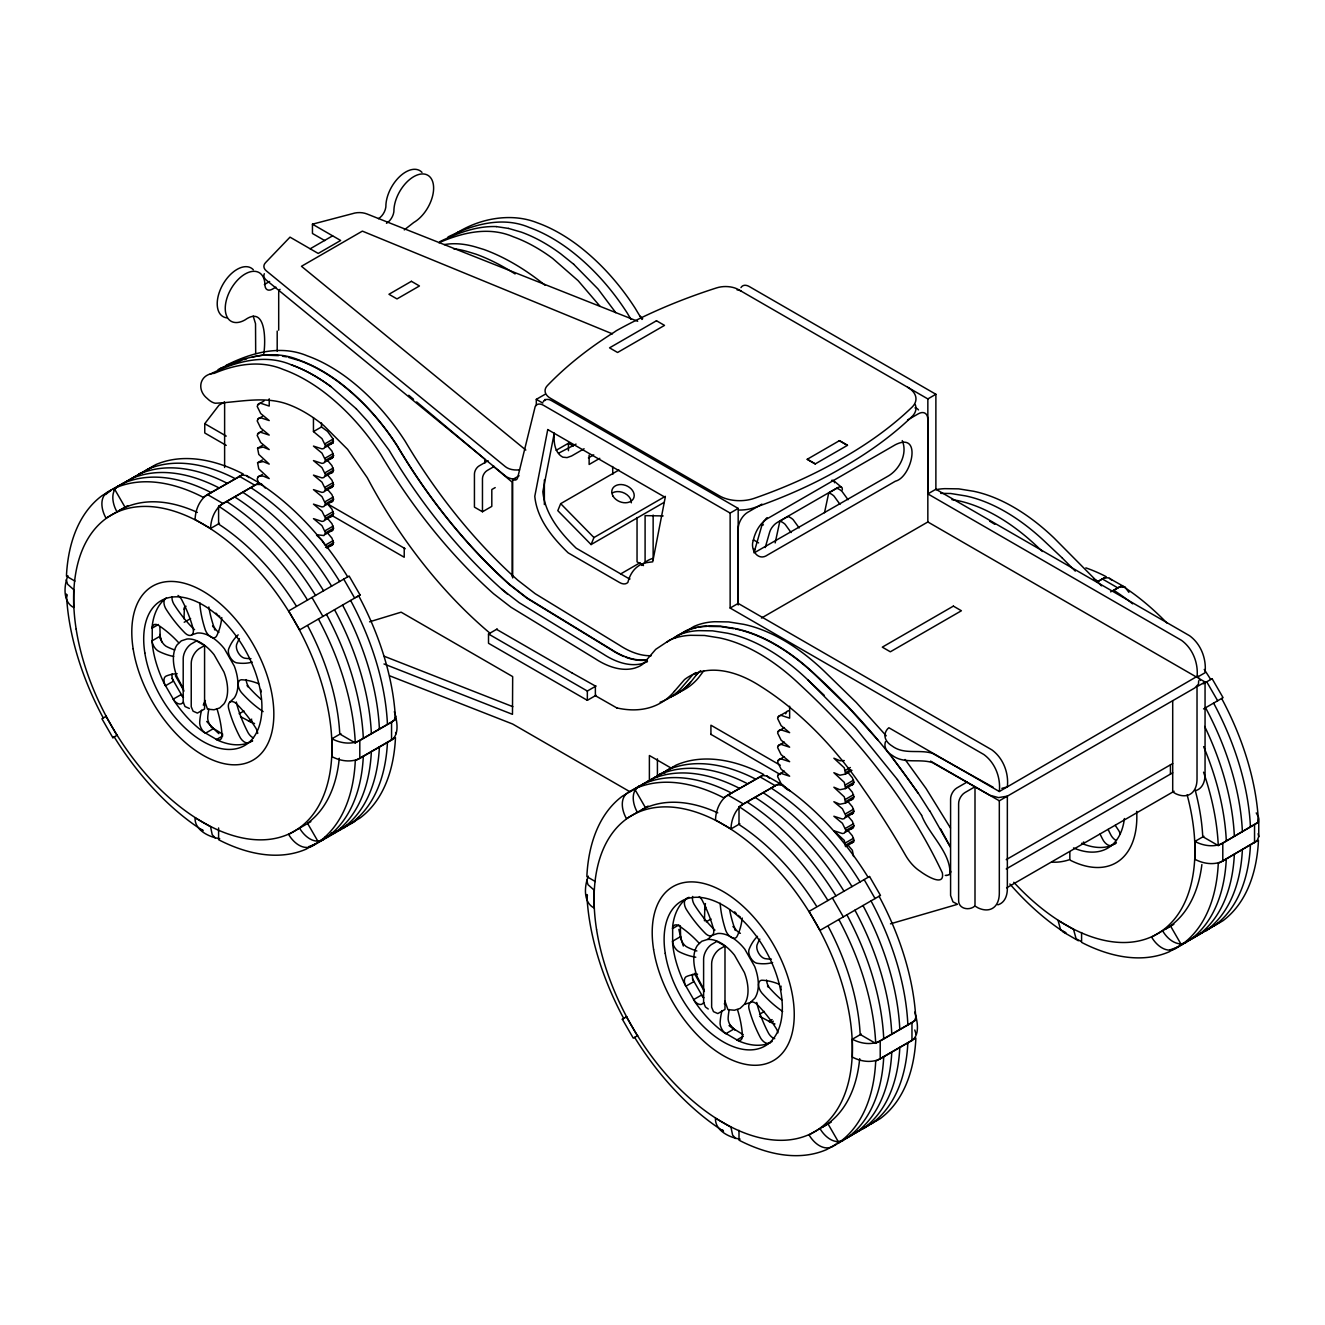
<?xml version="1.0" encoding="UTF-8"?>
<svg xmlns="http://www.w3.org/2000/svg" width="1325" height="1325" viewBox="0 0 1325 1325"><rect width="100%" height="100%" fill="white"/><g stroke="black" fill="none" stroke-linecap="round" stroke-linejoin="round"><path stroke-width="1.5" d="M255.692 353.493L255.526 323.697L253.207 316.095M263.725 354.04C265.497 344.136 267.054 304.286 245.108 319.855A28.073 16.215 -60 0 1 225.25 308.394A28.073 16.215 -60 0 1 245.108 274.01A28.073 16.215 -60 0 1 264.967 285.471A10.534 6.078 -60 0 0 272.387 289.165L275.915 287.127M278.697 330.19L278.697 293.504A8.679 4.008 68.4 0 1 280.039 289.347M645.093 562.429L645.093 515.64L663.146 515.922M653.142 559.812L653.142 515.061M789.65 706.208L789.634 718.167L781.104 715.368L779.199 715.748L777.576 718.448L781.104 725.62L789.634 732.675L781.104 729.876L779.199 730.257L777.576 732.957L781.104 740.128L789.634 747.184L781.104 744.385L779.199 744.766L777.576 747.466L781.104 754.637L789.634 761.693L781.104 758.894L779.199 759.275L777.576 761.974L781.104 769.146L789.634 776.202L781.104 773.402L779.199 773.783L777.576 776.483L781.104 783.655L789.634 790.71L786.52 789.153M159.878 626.791L160.292 638.915M363.282 756.144L363.216 758.099A204.547 118.091 60 0 1 327.639 836.737L326.463 837.516M371.315 751.49L371.265 753.461A204.547 118.091 60 0 1 335.689 832.1L334.496 832.878M379.364 746.853L379.298 748.807A204.547 118.091 60 0 1 343.722 827.463L342.546 828.241M387.397 742.215L387.347 744.17A204.547 118.091 60 0 1 351.771 822.825L350.578 823.587M680.321 925.778L680.702 939.375M883.692 1056.588L883.626 1058.559A204.547 118.091 60 0 1 848.05 1137.198L846.874 1137.976M891.725 1051.951L891.675 1053.905A204.547 118.091 60 0 1 856.082 1132.56L854.907 1133.339M899.774 1047.313L899.708 1049.267A204.547 118.091 60 0 1 864.132 1127.923L862.956 1128.685M907.807 1042.659L907.758 1044.63A204.547 118.091 60 0 1 872.165 1123.269L870.989 1124.047M1226.271 858.799L1226.205 860.77A204.547 118.091 60 0 1 1190.628 939.408L1189.452 940.187M1234.304 854.161L1234.254 856.116A204.547 118.091 60 0 1 1198.661 934.771L1197.485 935.549M1242.353 849.524L1242.287 851.478A204.547 118.091 60 0 1 1206.711 930.133L1205.535 930.895M1250.386 844.87L1250.336 846.841A204.547 118.091 60 0 1 1214.76 925.479L1213.568 926.258M262.085 484.569L246.616 475.625L242.359 474.996L207.462 494.556C199.33 499.939 195.388 510.092 195.073 519.549L210.559 528.493C210.857 519.019 214.799 508.883 222.931 503.483L256.272 484.387L262.085 484.569L265.215 487.998M782.495 785.013L767.026 776.086L762.769 775.456L727.872 795C719.74 800.399 715.798 810.536 715.483 820.009L730.953 828.937C731.267 819.479 735.209 809.327 743.342 803.927L776.682 784.831L782.495 785.013L785.626 788.458M184.423 607.181L183.993 618.825M395.761 716.096L394.171 720.088L391.554 722.208L359.804 740.543C351.059 744.882 340.31 743.226 331.946 738.754L331.946 756.625C340.31 761.097 351.059 762.736 359.804 758.413L391.554 740.079C399.868 734.05 396.904 720.204 394.353 711.658M916.171 1016.54L914.581 1020.548L911.964 1022.668L880.214 1041.003C871.469 1045.342 860.72 1043.686 852.356 1039.214L852.356 1057.085C860.72 1061.557 871.469 1063.197 880.214 1058.857L911.964 1040.523C920.279 1034.51 917.314 1020.664 914.763 1012.118M1256.233 812.888L1258.617 817.293L1258.021 821.517M1258.75 818.767L1258.75 836.622L1257.16 840.613L1222.793 861.084C1214.048 865.407 1203.299 863.767 1194.935 859.296L1194.935 841.425L1203.878 836.274M66.25 579.77L67.608 584.226L73.687 589.642L73.687 607.513C62.523 601.832 64.014 585.385 67.906 575.729M66.25 597.625L67.028 594.842M586.66 880.231L588.018 884.686L594.097 890.102L594.097 907.973C582.934 902.292 584.424 885.829 588.317 876.173M586.66 898.085L587.439 895.302M949.959 873.788C950.853 852.637 928.941 834.419 921.604 815.306M950.522 872.695L950.77 871.386M775.175 542.919L779.845 521.156L787.895 516.502A14.277 8.232 60 0 1 793.128 519.632L799.157 527.93M824.498 512.725L828.738 492.917L836.787 488.279A14.277 8.232 60 0 1 842.004 491.393L848.05 499.707M269.223 398.808L269.223 406.063L260.694 403.264L258.789 403.645L257.166 406.344L260.694 413.516L269.223 420.572L260.694 417.773L258.789 418.153L257.166 420.853L260.694 428.025L269.223 435.08L260.694 432.281L258.789 432.662L257.166 435.362L260.694 442.533L269.223 449.589L263.195 447.072L257.58 448.231L258.789 454.425L269.223 464.098L263.195 461.58L257.58 462.74L258.789 468.934L269.223 478.607L263.195 476.089L258.789 476.188L257.166 478.888L258.789 483.443M316.576 534.704L323.913 535.565L325.519 532.865L321.992 525.694L313.462 518.638L321.992 521.437L323.913 521.056L325.519 518.357L321.992 511.185L313.462 504.129L321.992 506.928L323.913 506.547L325.519 503.848L321.992 496.676L313.462 489.621L321.992 492.42L323.913 492.022L325.519 489.339L321.992 482.168L313.462 475.112L321.992 477.911L323.913 477.513L325.519 474.83L321.992 467.659L313.462 460.603L321.992 463.402L323.913 463.005L325.519 460.322L321.992 453.15L313.462 446.094L321.992 448.893L323.913 448.496L325.519 445.813L321.992 438.641L313.462 431.586L313.445 417.64M330.024 444.256L333.155 442.815L333.155 439.055L327.54 431.403L321.495 426.948L321.495 422.957M330.024 458.765L331.946 458.367L333.569 455.668L331.946 451.113L327.54 445.912M330.024 473.273L331.946 472.876L333.569 470.176L331.946 465.622L327.54 460.421M330.024 487.782L331.946 487.385L333.569 484.702L331.946 480.13L327.54 474.93M330.024 502.291L331.946 501.893L333.569 499.21L331.946 494.639L327.54 489.438M330.024 516.8L331.946 516.402L333.569 513.719L331.946 509.148L327.54 503.947M330.024 531.308L331.946 530.911L333.569 528.228L331.946 523.657L327.54 518.456M330.024 545.817L331.946 545.42L333.569 542.737L331.946 538.165L327.54 532.965M785.626 713.811L787.232 711.111L789.153 710.713M847.934 830.56L852.356 835.76L853.979 840.332L853.565 841.971L845.516 846.609L844.307 840.414L833.872 830.742L842.402 833.541L844.307 833.16L845.93 830.46L842.402 823.289L833.872 816.233L842.402 819.032L844.307 818.651L845.93 815.952L842.402 808.78L833.872 801.724L839.901 804.242L845.516 803.082L844.307 796.888L833.872 787.216L839.901 789.733L845.516 788.574L844.307 782.379L833.872 772.707L839.901 775.224L845.516 774.065L844.307 767.854L833.872 758.198L839.901 760.716L844.307 760.6M850.435 785.377L852.356 784.98L853.979 782.297L852.356 777.725L847.934 772.525M850.435 799.886L852.356 799.488L853.979 796.805L852.356 792.234L847.934 787.033M850.435 814.395L852.356 813.997L853.979 811.314L852.356 806.743L847.934 801.542M850.435 828.903L852.356 828.506L853.979 825.823L852.356 821.252L847.934 816.051M853.565 856.48L852.356 850.269L847.934 845.068M753.975 552.823L761.892 525.346A8.993 3.958 -50.3 0 1 764.823 520.046M765.221 547.573L769.742 531.872A8.993 3.958 -50.3 0 1 777.311 522.414L837.234 487.832A8.993 3.958 -50.3 0 1 842.303 489.985M618.957 470.011L560.674 503.666L557.808 510.672L591.082 544.558L664.256 502.307M591.082 544.558L593.948 537.553L665.349 496.328M454.972 234.177C478.043 218.741 510.638 212.083 537.42 222.848A170.958 98.696 60 0 1 576.888 244.578C600.026 262.002 619.537 283.947 635.205 308.278A370.089 213.673 60 0 0 641.979 319.457M358.495 817.475L354.669 821.599L311.971 846.261C302.63 850.65 293.057 842.153 288.651 834.452L310.862 821.632M674.392 691.335L684.528 679.576A131.043 75.657 60 0 1 760.997 686.565A255.924 147.754 60 0 1 863.9 789.733A492.188 284.163 60 0 1 905.472 855.155A31.601 18.235 60 0 0 920.279 871.353C923.575 873.953 945.122 888.396 942.357 872.893C908.569 801.178 857.938 738.24 799.919 684.611A184.705 106.646 60 0 0 719.492 637.888L704.569 635.487L690.656 635.304A154.379 89.123 60 0 0 669.672 640.091L655.709 649.349L647.213 659.237A56.909 32.86 60 0 1 637.54 667.088L635.089 667.999A83.773 48.362 60 0 1 595.306 658.773L511.036 607.264L493.562 593.733A370.089 213.673 60 0 1 381.087 454.906C365.418 430.592 345.924 408.647 322.77 391.206A170.958 98.696 60 0 0 283.302 369.476C260.727 359.92 236.032 364.077 214.269 373.335C199.744 374.081 196.216 389.666 207.197 398.428A17.341 10.004 60 0 0 215.197 403.231C238.566 402.27 262.582 396.125 285.538 403.479A131.192 75.74 60 0 1 323.83 425.607L347.597 449.324L367.273 477.696A327.904 189.309 60 0 0 490.366 633.532M703.857 670.682L698.523 677.754A148.798 85.91 60 0 1 676.247 693.273M226.244 445.382L204.762 432.977L204.762 423.685L219.023 405.152L224.389 402.055M1197.866 675.932L999.315 791.522L888.876 727.756L887.584 728.916A26.384 15.237 0 0 0 892.122 746.008C904.197 755.068 919.169 749.122 932.419 753.329L993.203 787.282M404.291 229.904L413.764 222.484A28.073 16.215 -60 0 0 433.623 188.1A28.073 16.215 -60 0 0 413.764 176.639A28.073 16.215 -60 0 0 393.906 211.023L393.807 212.149A10.534 6.078 -60 0 1 386.486 223.296M346.504 825.458L343.738 827.91M866.914 1125.902L864.148 1128.37M877.862 1119.592L832.382 1146.705C823.04 1151.11 813.467 1142.614 809.062 1134.912L831.272 1122.093M1209.493 928.129L1206.727 930.581M1220.441 921.802L1174.96 948.915C1165.619 953.321 1156.046 944.824 1151.64 937.123L1173.851 924.303M949.131 874.616L949.959 873.788M698.225 672.62L690.474 682.408A148.798 85.91 60 0 1 669.903 697.281M695.807 675.336L700.61 670.649M1257.16 822.759L1222.793 843.213C1214.048 847.553 1203.299 845.897 1194.935 841.425M229.987 702.002L234.293 697.911A39.485 22.807 60 0 0 234.293 666.094L224.372 648.72A37.829 21.846 60 0 0 197.259 633.068L191.645 634.874M707.749 939.442L712.055 935.334L717.67 933.512A37.829 21.846 60 0 1 744.783 949.164L754.703 966.538A39.485 22.807 60 0 1 754.703 998.354L750.397 1002.462L744.783 1004.267M853.565 841.971L850.435 843.412M666.707 642.178L677.721 635.453M674.756 637.524L685.77 630.799A154.379 89.123 60 0 1 706.738 626.013L720.651 626.195L735.59 628.597A184.705 106.646 60 0 1 816.018 675.319C854.492 710.399 888.694 750.049 917.977 793.095M674.756 637.905L677.29 636.033M682.806 633.251L693.803 626.526A154.379 89.123 60 0 1 714.788 621.723L728.7 621.922L743.623 624.323A184.705 106.646 60 0 1 824.051 671.046L856.248 702.449L886.226 735.822M166.42 597.823L163.952 599.861A83.608 48.263 60 0 0 152.243 625.748L152.243 643.569A83.608 48.263 60 0 0 163.952 682.971L174.867 701.869A83.608 48.263 60 0 0 203.139 731.715L218.575 740.625A83.608 48.263 60 0 0 246.847 743.424L252.661 740.89M686.83 898.284L684.362 900.321A83.608 48.263 60 0 0 672.653 926.208L672.653 944.013A83.608 48.263 60 0 0 684.362 983.432L695.277 1002.329A83.608 48.263 60 0 0 723.549 1032.175L738.986 1041.086A83.608 48.263 60 0 0 767.258 1043.885L770.239 1042.775M210.029 374.246C234.856 361.808 264.354 353.295 291.351 364.839A170.958 98.696 60 0 1 330.819 386.552L356.21 408.729M218.078 369.592C242.906 357.154 272.387 348.657 299.4 360.185A170.958 98.696 60 0 1 338.869 381.915C362.007 399.355 381.517 421.3 397.185 445.614A370.089 213.673 60 0 0 509.661 584.441L527.135 597.973L611.405 649.482A83.773 48.362 60 0 0 647.329 659.585M226.128 365.319C250.955 352.881 280.436 344.368 307.433 355.912A170.958 98.696 60 0 1 346.902 377.642C370.056 395.065 389.55 417.011 405.235 441.341A370.089 213.673 60 0 0 517.711 580.151L535.184 593.699L619.438 645.192A83.773 48.362 60 0 0 651.287 655.709M440.016 241.548C457.473 233.134 476.669 225.83 496.362 226.592M448.049 236.91L457.672 232.388M118.405 485.728C109.925 491.625 112.493 504.162 116.981 511.814M638.816 786.189C630.336 792.068 632.903 804.623 637.375 812.275M119.382 485.546L118.207 486.308A204.547 118.091 60 0 0 113.652 489.985M126.239 481.671L127.415 480.892M135.465 476.255L134.289 477.033A204.547 118.091 60 0 0 131.225 479.418M142.322 472.379L143.514 471.617M630.567 791.406L631.743 790.644M639.793 785.99L638.617 786.768A204.547 118.091 60 0 0 635.553 789.17M646.65 782.131L647.826 781.352M655.875 776.715L654.699 777.477A204.547 118.091 60 0 0 650.144 781.154M662.732 772.839L663.908 772.061M678.417 635.222L685.754 631.18A154.379 89.123 60 0 1 696.519 627.652M310.183 248.785L332.608 235.833M264.354 284.527L269.638 281.48M257.58 404.705L264.006 400.995M112.94 489.256L155.704 464.661A204.547 118.091 60 0 1 241.614 473.174L243.336 474.102L203.123 497.306L201.4 496.378A204.547 118.091 60 0 0 115.49 487.882L114.232 488.511L125.014 507.177M257.58 419.213L262.4 416.431M127.697 505.637L106.033 518.141C101.561 510.473 98.994 497.935 107.474 492.039L153.683 466.218M257.58 433.722L262.4 430.94M257.58 448.231L262.4 445.448M257.58 462.74L262.4 459.957M313.462 431.586L321.495 426.948M257.58 477.248L262.4 474.466M325.105 443.693L333.155 439.055M218.592 523.839L218.592 506.249L258.806 483.029L260.528 484.089A204.547 118.091 60 0 1 346.421 574.768L347.68 576.855M325.519 445.813L333.569 441.159M325.105 447.453L333.155 442.815M325.105 458.202L333.155 453.564M325.519 460.322L333.569 455.668M325.105 461.961L333.155 457.324M210.559 528.493L219.486 523.325M325.105 472.71L333.155 468.073M325.519 474.83L333.569 470.176M325.105 476.47L333.155 471.832M325.105 487.219L333.155 482.582M325.519 489.339L333.569 484.702M325.105 490.979L333.155 486.341M325.105 501.728L333.155 497.09M325.519 503.848L333.569 499.21M325.105 505.487L333.155 500.85M325.105 516.237L333.155 511.599M325.519 518.357L333.569 513.719M325.105 519.996L333.155 515.359M536.31 405.516L536.31 399.355L545.254 394.204M158.453 624.489L152.027 628.216A9.01 5.201 60 0 1 159.464 625.98A86.771 50.102 60 0 1 178.743 642.774M325.105 530.745L333.155 526.108M325.519 532.865L333.569 528.228M325.105 534.505L333.155 529.868M184.192 622.27L190.634 618.56M333.155 540.617L325.105 545.254L321.992 540.202L316.576 535.201M325.519 547.374L333.569 542.737M326.712 548.086L333.155 544.376M488.08 460.719L479.137 465.887A6.642 3.842 -60 0 0 474.433 474.019L474.433 507.127L482.466 511.765L491.807 506.382L491.807 489.538L495.202 487.583M494.324 466.383L487.169 470.524A6.642 3.842 -60 0 0 482.466 478.673L482.466 511.765M204.58 645.557L198.899 648.836A12.339 7.122 -60 0 0 191.231 663.196L191.231 706.755L193.086 711.177L197.408 713.098L204.58 708.991L204.58 645.557L196.531 640.919L190.85 644.198A12.339 7.122 -60 0 0 183.198 658.542L183.198 702.118L185.036 706.54L189.376 708.461M556.136 450.334L568.442 443.229L573.327 446.061M512.676 577.932L512.676 479.484L519.102 475.774M576.044 444.107L559.017 452.968M106.381 716.179L101.926 718.746L112.857 737.71L114.513 736.75M584.093 448.761L571.622 455.966L567.05 457.605L562.794 457.158C554.43 452.62 553.585 441.589 554.281 433.093L542.836 491.658C544.989 514.266 560.442 532.998 576.209 548.202L627.669 577.915A14.376 8.298 60 0 0 630.037 578.959M588.399 457.92L593.716 454.839M112.873 737.694L117.312 735.127M360.036 594.991L299.599 629.888L288.651 610.941L349.121 576.027L360.069 594.975L356.16 597.227M599.761 458.334L589.128 464.479L589.128 455.154M239.163 713.761L243.982 710.978M222.766 735.872L216.323 739.582A9.01 5.201 60 0 0 221.971 734.265A86.771 50.102 60 0 0 217.085 709.157M251.717 719.16L248.487 721.015A9.01 5.201 60 0 0 252.363 721.131M251.8 740.923L248.587 742.778A9.01 5.201 60 0 1 239.345 735.971A86.771 50.102 60 0 1 228.529 708.03A8.927 5.151 60 0 1 236.264 703.558A86.771 50.102 60 0 1 255.062 726.895A9.01 5.201 60 0 1 257.712 733.454M596.084 695.277L587.339 700.329L488.511 643.271L488.511 633.996L497.273 628.944M331.946 738.754L340.889 733.603M620.597 573.973L640.19 562.661M512.676 479.484A7.635 4.406 60 0 0 517.678 477.662L535.234 406.377A13.084 7.552 60 0 1 543.482 405.301L730.141 513.073L738.174 508.419L738.174 603.405L991.878 749.867C1003.273 758.182 1008.905 773.005 1007.348 786.868L1001.866 788.358M907.642 387.248A28.421 16.413 0 0 1 911.898 407.322A448.529 258.955 0 0 1 839.851 459.709L838.162 460.719A448.529 258.955 0 0 1 754.24 498.332A28.421 16.413 0 0 1 719.492 495.881L550.455 398.278A18.418 10.633 0 0 1 547.374 385.608A479.12 276.61 0 0 1 614.353 332.095L616.373 330.687A479.12 276.61 0 0 1 716.659 287.873A18.418 10.633 0 0 1 738.605 289.662L927.848 398.924L935.881 394.27L935.881 489.256L1189.585 635.735C1200.98 644.049 1206.611 658.856 1205.054 672.736L1197.022 677.373L927.848 521.967L927.798 419.346M761.908 504.113L747.681 512.344A13.515 7.801 -60 0 0 738.174 528.923L738.207 604.978M907.608 419.975L918.242 413.847A13.515 7.801 -60 0 1 927.798 419.346M339.995 734.116L355.232 742.911L395.446 719.707L395.38 717.686A204.547 118.091 60 0 0 359.804 597.939L358.628 595.803M730.141 513.073L730.141 608.043L738.174 603.405M927.848 398.924L927.848 493.894L935.881 489.256M488.511 633.996L587.339 691.037L596.084 685.986M761.444 618.046L927.848 521.967M674.094 766.678L627.884 792.499C619.388 798.395 621.972 810.933 626.443 818.585L648.107 806.08M777.99 716.808L786.023 712.171M777.99 731.317L784.417 727.607M777.99 745.826L784.417 742.116M777.99 760.335L784.417 756.625M1096.918 581.94L1103.791 578.114L1108.28 577.766L1125.074 587.223L1128.9 592.358M777.99 774.843L784.417 771.133M1110.615 591.878L1119.261 587.041L1125.074 587.223M739.002 824.299L739.002 806.693L779.216 783.489L780.938 784.549A204.547 118.091 60 0 1 866.832 875.229L868.09 877.316M730.953 828.937L739.897 823.786M845.516 770.305L850.352 767.523M845.93 772.425L850.749 769.643M845.516 774.065L851.958 770.355M845.516 784.814L853.565 780.177M845.93 786.934L853.979 782.297M845.516 788.574L853.565 783.936M845.516 799.323L853.565 794.685M845.93 801.443L853.979 796.805M845.516 803.082L853.565 798.445M689.017 897.273L685.803 899.128A9.01 5.201 60 0 0 687.062 910.54A86.771 50.102 60 0 0 705.861 933.877A8.927 5.151 60 0 0 713.595 929.421A86.771 50.102 60 0 0 702.78 901.464A9.01 5.201 60 0 0 699.285 896.594M845.516 813.832L853.565 809.194M845.93 815.952L853.979 811.314M845.516 817.591L853.565 812.954M845.516 828.34L853.565 823.703M678.864 924.949L672.438 928.659A9.01 5.201 60 0 1 679.874 926.44A86.771 50.102 60 0 1 699.153 943.218M845.93 830.46L853.979 825.823M845.516 832.1L853.565 827.463M706.208 921.802L711.045 919.02M845.516 842.849L853.565 838.212M845.93 844.969L853.979 840.332M966.952 782.131L956.932 787.911A8.993 5.201 -60 0 0 950.588 799.29L950.588 895.452L952.957 901.845L957.048 903.981M724.99 946.017L719.309 949.296A12.339 7.122 -60 0 0 711.641 963.639L711.641 1007.215L713.496 1011.637L717.819 1013.559L724.99 1009.451L724.99 946.017L716.941 941.379L711.26 944.659A12.339 7.122 -60 0 0 703.608 959.002L703.608 1002.578L705.447 1007L708.246 1009.004M930.548 761.097L999.315 800.797L1194.753 687.973L1198.446 684.147L1198.678 680.785M1195.481 790.677A33.224 19.179 60 0 0 1205.054 774.363L1205.054 682.011L1197.022 686.665L1197.022 779.001A33.224 19.179 60 0 1 1175.855 793.774L1172.708 791.919L1172.708 700.693M637.723 1035.587L633.284 1038.154L622.336 1019.207L626.791 1016.639M1203.199 683.849L1212.11 678.698L1223.058 697.646L1203.547 708.908M622.336 1019.207L623.976 1018.262M1211.199 679.228L1212.093 678.715M1006.238 859.643L1172.708 763.531M1006.238 868.918L1172.708 772.806M759.573 1014.221L764.392 1011.439M743.176 1036.316L736.733 1040.042A9.01 5.201 60 0 0 742.381 1034.709A86.771 50.102 60 0 0 737.495 1009.617M772.127 1019.604L768.898 1021.459A9.01 5.201 60 0 0 773.353 1021.161M1006.586 887.849L1174.116 791.257M772.21 1041.384L768.997 1043.239A9.01 5.201 60 0 1 759.755 1036.432A86.771 50.102 60 0 1 748.94 1008.491A8.927 5.151 60 0 1 756.674 1004.019A86.771 50.102 60 0 1 775.473 1027.355A9.01 5.201 60 0 1 777.941 1032.821M1116.395 842.667L1111.576 845.449A9.01 5.201 60 0 1 1102.334 838.642A86.771 50.102 60 0 1 1100.065 834.054M852.356 1039.214L861.3 1034.063M860.405 1034.577L875.643 1043.371L915.857 1020.151L915.79 1018.13A204.547 118.091 60 0 0 880.214 898.4L879.038 896.263M1202.984 836.787L1218.222 845.582L1258.435 822.378L1258.369 820.341A204.547 118.091 60 0 0 1222.793 700.61L1221.617 698.474M837.533 1143.359L880.214 1118.631A204.547 118.091 60 0 0 915.79 1039.976L915.857 1038.022L875.643 1061.242L875.593 1063.197A204.547 118.091 60 0 1 840 1141.835L838.824 1142.614L828.042 1123.948M949.131 874.616L946.746 875.444M974.504 906.333C968.757 911.02 958.141 908.685 958.621 900.089L958.621 803.944A8.993 5.201 -60 0 1 964.981 792.549L975.001 786.768L975.001 906.068L978.148 907.923A33.224 19.179 60 0 0 999.315 893.149L999.315 800.797M146.396 469.944L147.655 469.298A204.547 118.091 60 0 1 233.564 477.812L235.287 478.739M138.363 474.582L139.622 473.953A204.547 118.091 60 0 1 225.532 482.449L227.254 483.377M130.314 479.219L131.572 478.59A204.547 118.091 60 0 1 217.482 487.103L219.205 488.031M122.281 483.873L123.54 483.227A204.547 118.091 60 0 1 209.433 491.741L211.172 492.668M347.68 825.26L346.421 825.906A204.547 118.091 60 0 1 340.972 828.009M339.647 829.914L338.388 830.543A204.547 118.091 60 0 1 331.068 833.243M331.598 834.551L330.339 835.181A204.547 118.091 60 0 1 324.89 837.284M323.565 839.189L322.306 839.818A204.547 118.091 60 0 1 318.696 841.276M315.516 843.826L314.257 844.472A204.547 118.091 60 0 1 308.808 846.576M666.806 770.388L668.065 769.759A204.547 118.091 60 0 1 753.975 778.272L755.697 779.199M658.773 775.042L660.032 774.396A204.547 118.091 60 0 1 745.925 782.909L747.664 783.837M650.724 779.68L651.983 779.05A204.547 118.091 60 0 1 737.892 787.547L739.615 788.474M642.691 784.317L643.95 783.688A204.547 118.091 60 0 1 729.843 792.201L731.566 793.128M1115.65 843.561L1109.837 846.095A83.608 48.263 60 0 1 1081.564 843.296M1210.669 927.931L1209.41 928.56A204.547 118.091 60 0 1 1205.8 930.017M1202.636 932.568L1201.378 933.214A204.547 118.091 60 0 1 1197.767 934.655M1194.587 937.222L1193.328 937.852A204.547 118.091 60 0 1 1189.717 939.309M1186.554 941.86L1185.295 942.489A204.547 118.091 60 0 1 1179.846 944.593M1178.505 946.497L1177.246 947.143A204.547 118.091 60 0 1 1169.942 949.843M868.09 1125.72L866.832 1126.349A204.547 118.091 60 0 1 863.221 1127.807M860.058 1130.358L858.799 1131.003A204.547 118.091 60 0 1 853.35 1133.107M850.749 1135.641L852.008 1135.012M834.667 1144.932L835.926 1144.287L826.634 1149.57A204.547 118.091 60 0 1 740.725 1141.057L739.002 1140.129L739.002 1130.358M322.919 839.934C313.561 844.34 303.988 835.843 299.599 828.142M1185.908 942.605L1182.331 943.814M843.329 1140.394C833.972 1144.8 824.398 1136.303 820.009 1128.585M139.241 473.704L142.752 472.528M659.635 774.164L661.324 773.402M219.768 368.748L241.183 360.533M755.714 551.962L887.369 476.536C899.36 469.977 907.907 453.829 902.242 440.596M438.923 242.757C462.243 232.587 488.743 226.144 513.272 236.778A170.958 98.696 60 0 1 552.74 258.507L578.131 280.685L599.778 305.976M457.655 232.405C480.213 222.666 505.819 217.383 529.371 227.486A170.958 98.696 60 0 1 568.822 249.216C591.993 266.64 611.487 288.602 627.156 312.915A370.089 213.673 60 0 0 630.998 319.325M643.138 663.361L645.59 662.434M243.933 359.622L246.682 358.744M369.576 621.806L401.127 612.183L512.676 676.595L512.477 714.341L384.002 663.974M890.483 923.823L957.163 904.428M241.266 359.969L243.237 359.423M324.791 240.603L312.452 233.482L312.452 224.19L352.351 213.706A13.498 7.784 0 0 1 367.158 214.037L637.689 321.279M252.263 357.071L262.897 355.1L278.482 355.63M444.206 244.595L447.535 244.115A144.442 83.392 60 0 1 476.569 247.262L484.023 249.531A228.231 131.771 60 0 1 545.122 285.289M219.718 838.675C209.416 837.218 194.411 830.278 195.073 817.79L210.559 826.717L212.215 834.684L215.395 838.096M740.128 1139.136C729.827 1137.678 714.821 1130.738 715.483 1118.234L730.953 1127.178L732.626 1135.144L735.806 1138.539M663.162 772.988L665.133 772.922M940.684 493.364L950.638 493.496L965.561 495.898A184.705 106.646 60 0 1 1045.972 542.637L1062.335 558.04M708.726 626.41L720.651 626.576L733.702 628.663M945.272 875.394L946.762 875.427M1180.327 943.897C1172.542 943.267 1166.398 937.222 1162.588 930.796M1065.714 932.552L1060.629 929.852L1058.062 920.444L1073.548 929.388L1076.099 938.779L1081.183 941.479M202.725 829.881L199.926 829.152M723.135 1130.324L720.336 1129.612M496.345 226.592L508.585 228.43M282.556 356.243L286.631 356.856M951.913 499.658L957.511 500.552A184.705 106.646 60 0 1 1037.939 547.275L1042.411 551.482M508.568 228.43L521.321 232.14A170.958 98.696 60 0 1 560.79 253.87L573.708 264.271M288.452 357.386L299.384 360.566A170.958 98.696 60 0 1 338.852 382.279C362.007 399.719 381.501 421.665 397.169 445.978A370.089 213.673 60 0 0 509.645 584.805L527.118 598.353L611.388 649.846A83.773 48.362 60 0 0 623.926 656.521M384.366 656.322L512.858 706.689M389.798 675.866L512.676 724.046L629.855 791.704M612.465 333.883L362.371 231.13L301.471 266.292L525.826 450.053M222.766 734.199L211.188 727.077M743.176 1034.643L731.599 1027.521A83.608 48.263 60 0 1 729.048 1025.6M572.102 672.967L595.372 686.035L595.372 695.691L616.854 707.947M935.881 394.27L749.221 286.515A13.084 7.552 60 0 0 740.973 287.591M1102.201 578.876L1117.671 587.803M839.354 440.728L847.387 445.366M927.848 493.894L1181.552 640.372C1192.947 648.687 1198.562 663.494 1197.022 677.373M1197.999 677.936L1205.054 682.011M807.289 459.245L815.339 463.882M312.452 224.19L340.658 240.471L318.215 253.439L290.009 237.142L265.828 262.35A13.498 7.784 0 0 0 266.375 270.896L505.471 466.748A13.498 7.784 0 0 0 519.499 469.812M738.174 508.419L551.515 400.647A13.084 7.552 60 0 0 544.178 400.597M536.31 399.355L542.753 403.065M730.141 608.043L983.846 754.521C995.241 762.836 1000.855 777.642 999.315 791.522M643.486 565.576L637.043 561.85L637.043 517.528M204.762 423.685L226.244 436.091M328.169 504.229L405.251 548.732M780.226 765.221L710.929 725.206L710.929 734.497M1062.915 931.823L1078.384 940.767M331.714 515.392L404.224 557.262L404.224 548.136M710.929 734.348L780.226 774.512M239.212 476.205L254.698 485.149M759.622 776.665L775.092 785.592M496.56 629.342L572.168 673.001M207.462 494.556L222.931 503.483M727.872 795L743.342 803.927M670.616 767.771L649.382 755.515L649.382 781.419M74.945 581.095L66.482 576.209L66.532 574.255A204.547 118.091 60 0 1 102.124 495.6L111.333 490.184L110.157 490.962A204.547 118.091 60 0 0 105.619 494.623M595.356 881.556L586.892 876.653L586.942 874.699A204.547 118.091 60 0 1 622.535 796.06L676.114 765.121A204.547 118.091 60 0 1 762.007 773.618L763.747 774.562L723.533 797.766L721.81 796.838A204.547 118.091 60 0 0 635.901 788.325L634.642 788.971L645.424 807.637M753.527 539.855L758.596 542.902M1066.112 933.413L1064.389 932.353A204.547 118.091 60 0 1 1009.882 884.007M771.167 788.127L772.889 789.187A204.547 118.091 60 0 1 858.799 879.866L860.058 881.953M763.134 792.764L764.856 793.824A204.547 118.091 60 0 1 850.749 884.52L852.008 886.607M755.084 797.418L756.807 798.478A204.547 118.091 60 0 1 842.717 889.158L843.975 891.245M250.756 487.666L252.479 488.726A204.547 118.091 60 0 1 338.388 579.423L339.647 581.509M747.052 802.056L748.774 803.116A204.547 118.091 60 0 1 834.667 893.795L835.926 895.882M242.723 492.32L244.446 493.38A204.547 118.091 60 0 1 330.339 584.06L331.598 586.147M739.002 806.693L740.725 807.753A204.547 118.091 60 0 1 826.634 898.449L827.893 900.536M234.674 496.958L236.397 498.018A204.547 118.091 60 0 1 322.306 588.697L323.565 590.784M226.641 501.595L228.364 502.655A204.547 118.091 60 0 1 314.257 593.352L315.516 595.438M218.592 506.249L220.314 507.309A204.547 118.091 60 0 1 306.224 597.989L307.483 600.076M759.573 1016.258L771.15 1022.503A83.608 48.263 60 0 0 774.959 1023.977M240.454 716.593L250.74 722.059A83.608 48.263 60 0 0 254.549 723.533M723.533 1131.202L721.81 1130.142A204.547 118.091 60 0 1 635.901 1039.446L634.642 1037.359M203.123 830.742L201.4 829.682A204.547 118.091 60 0 1 115.49 739.002L114.232 736.915M1109.605 578.296L1111.857 580.3M767.026 776.086L769.262 778.09M246.616 475.625L248.868 477.629M356.193 408.729L368.052 421.665L389.136 450.252A370.089 213.673 60 0 0 501.612 589.078L519.102 602.627L603.355 654.119A83.773 48.362 60 0 0 643.138 663.345M833.723 480.76L841.574 487.285M408.763 395.264L413.516 399.272M416.679 401.922L484.818 459.162L484.818 463.104M492.585 465.704L512.162 482.134L512.162 576.524M501.612 589.078L507.392 594.064M573.708 264.271L598.022 288.966L615.761 312.667M677.704 635.453A154.379 89.123 60 0 1 698.689 630.65L712.618 630.849L727.541 633.234A184.705 106.646 60 0 1 807.952 679.973L855.453 727.839L897.439 779.58M807.952 679.973L824.299 695.393M1062.319 558.057L1075.304 571.125M560.674 503.666L593.948 537.553M1101.522 585.865L1054.037 537.983A184.705 106.646 60 0 0 973.593 491.26L958.671 488.859L944.758 488.66A154.379 89.123 60 0 0 935.963 489.654M878.177 740.476L848.199 707.103L816.001 675.7A184.705 106.646 60 0 0 742.116 630.551M905.074 759.473L926.026 788.441L950.456 827.993M892.205 757.37L917.977 792.714L929.637 811.016M897.423 779.58L921.604 815.289M703.989 989.593L697.43 977.204A39.485 22.807 60 0 1 697.43 945.387L701.737 941.28L707.351 939.475A37.829 21.846 60 0 1 734.464 955.126L744.385 972.5A39.485 22.807 60 0 1 744.385 1004.317L740.079 1008.408L734.464 1010.23L727.922 1009.633L724.99 1001.236M183.579 689.149L177.02 676.744A39.485 22.807 60 0 1 177.02 644.927L181.326 640.836L186.941 639.014A37.829 21.846 60 0 1 214.054 654.666L223.975 672.04A39.485 22.807 60 0 1 223.975 703.857L219.668 707.964L214.054 709.769L207.512 709.173L204.58 700.776M703.327 997.675L692.412 978.778M182.916 697.232L172.002 678.334M1210.669 679.526L1209.41 677.439A204.547 118.091 60 0 0 1204.226 669.44M704.403 991.514L694.366 973.328M183.993 691.054L175.38 675.684M929.653 810.652L950.29 847.056M1206.727 681.812L1217.658 700.759M1170.621 926.158L1181.403 944.824L1182.579 944.062A204.547 118.091 60 0 0 1218.172 865.407L1218.222 863.453L1258.435 840.232L1258.369 842.187A204.547 118.091 60 0 1 1222.793 920.842L1169.213 951.781A204.547 118.091 60 0 1 1083.303 943.267L1081.581 942.34L1081.581 932.568M864.148 879.601L875.08 898.549M832.382 897.936L843.329 916.883M626.443 1016.838L637.375 1035.786M343.738 579.141L354.669 598.088M311.971 597.476L322.919 616.423M307.632 823.487L318.414 842.153L319.59 841.392A204.547 118.091 60 0 0 355.183 762.736L355.232 760.782L395.446 737.561L395.38 739.532A204.547 118.091 60 0 1 359.804 818.171L306.224 849.11A204.547 118.091 60 0 1 220.314 840.597L218.592 839.669L218.592 827.943M106.033 716.378L116.981 735.325M1213.568 703.128L1214.76 705.248A204.547 118.091 60 0 1 1250.336 824.995L1250.386 827.015M1205.535 707.765L1206.711 709.902A204.547 118.091 60 0 1 1242.287 829.632L1242.353 831.653M870.989 900.901L872.165 903.037A204.547 118.091 60 0 1 907.758 1022.784L907.807 1024.805M862.956 905.555L864.132 907.691A204.547 118.091 60 0 1 899.708 1027.422L899.774 1029.442M854.907 910.192L856.082 912.329A204.547 118.091 60 0 1 891.675 1032.059L891.725 1034.08M846.874 914.83L848.05 916.966A204.547 118.091 60 0 1 883.626 1036.713L883.692 1038.734M838.824 919.484L840 921.62A204.547 118.091 60 0 1 875.593 1041.351L875.643 1043.371M623.711 1018.412L622.535 1016.275A204.547 118.091 60 0 1 586.942 896.545L586.892 894.524M350.578 600.457L351.771 602.593A204.547 118.091 60 0 1 387.347 722.324L387.397 724.344M342.546 605.094L343.722 607.231A204.547 118.091 60 0 1 379.298 726.961L379.364 728.982M334.496 609.732L335.689 611.868A204.547 118.091 60 0 1 371.265 731.615L371.315 733.636M326.463 614.386L327.639 616.523A204.547 118.091 60 0 1 363.216 736.253L363.282 738.273M318.414 619.023L319.59 621.16A204.547 118.091 60 0 1 355.183 740.89L355.232 742.911M103.3 717.968L102.124 715.831A204.547 118.091 60 0 1 66.532 596.084L66.482 594.064M940.435 828.672L950.307 846.692M840 504.345L833.972 496.047A14.277 8.232 60 0 0 828.738 492.917M791.108 532.567L785.079 524.269A14.277 8.232 60 0 0 779.845 521.156M914.763 1029.989L916.171 1034.411M1258.137 833.673L1258.75 836.622M395.628 732.493L395.761 733.951M612.614 466.533L612.846 474.201M1234.304 836.307L1234.254 834.27A204.547 118.091 60 0 0 1204.673 726.448M1226.271 840.944L1226.205 838.924A204.547 118.091 60 0 0 1203.63 746.638M1218.222 845.582L1218.172 843.561A204.547 118.091 60 0 0 1203.564 772.193M704.453 920.792L704.817 907.625A83.608 48.263 60 0 1 705.447 903.584M1254.543 824.879L1254.543 842.733M1222.793 843.213L1222.793 861.084M1170.439 764.84L1170.439 774.115M1069.838 851.743L1069.838 859.577A87.069 50.267 -60 0 1 1052.348 862.111M911.964 1022.668L911.964 1040.523M880.214 1041.003L880.214 1058.857M657.415 758.844L657.415 776.781M587.339 691.037L587.339 700.329M568.442 443.229L568.442 450.666M544.36 479.932L544.376 504.56M391.554 722.208L391.554 740.079M359.804 740.543L359.804 758.413M277.19 331.068L277.19 351.241M224.621 402.369L224.621 467.493M739.267 510.059A28.421 16.413 0 0 0 754.24 507.707A448.529 258.955 0 0 0 838.162 470.093L839.851 469.083A448.529 258.955 0 0 0 911.898 416.696A28.421 16.413 0 0 0 915.194 404.456M545.072 400.481A18.418 10.633 0 0 1 545.122 399.338M832.796 480.362A8.993 3.958 -50.3 0 1 834.502 482.747M831.57 480.412A8.993 3.958 -50.3 0 1 832.216 480.329M765.535 519.201A8.993 3.958 -50.3 0 1 767.076 517.661M690.507 682.077A148.798 85.91 60 0 1 669.92 696.917M647.494 661.606A56.909 32.86 60 0 1 646.567 662.053M291.351 364.839A170.958 98.696 60 0 1 330.819 386.569M660.148 702.2A148.798 85.91 60 0 0 682.458 686.714L692.577 674.922A131.043 75.657 60 0 1 695.84 672.57M989.692 521.238A184.705 106.646 60 0 1 994.81 524.319M647.312 659.966A83.773 48.362 60 0 1 625.483 657.134M735.574 628.977A184.705 106.646 60 0 1 740.476 630.104M697.927 627.371A154.379 89.123 60 0 1 706.738 626.377M674.408 691.368A148.798 85.91 60 0 1 616.837 707.914M184.192 609.632A9.01 5.201 60 0 1 186.03 606.221M261.323 691.783A86.771 50.102 60 0 1 260.694 689.464M247.079 685.489A8.927 5.151 60 0 1 247.858 686.847M212.563 626.013A8.927 5.151 60 0 1 213.474 627.272M214.253 628.613A8.927 5.151 60 0 1 214.882 630.021M217.615 614.85A86.771 50.102 60 0 1 215.925 613.127M219.801 616.34A8.927 5.151 60 0 1 218.708 615.694M218.873 733.636A124.384 71.815 60 0 1 206.733 721.463M161.766 641.88A124.384 71.815 60 0 1 159.745 634.476M119.548 510.34A182.618 105.437 60 0 1 197.359 512.411M219.304 524.567A182.618 105.437 60 0 1 296.005 605.542M307.947 626.228A182.618 105.437 60 0 1 339.713 733.139M339.283 758.231A182.618 105.437 60 0 1 307.947 822.858M218.907 632.323A8.927 5.151 60 0 1 213.424 625.516A86.771 50.102 60 0 1 208.837 606.983M183.479 697.298A9.01 5.201 60 0 1 181.177 694.565L173.128 699.202A9.01 5.201 60 0 0 182.37 703.095A86.771 50.102 60 0 0 183.529 702.134M250.988 658.674A86.771 50.102 60 0 1 244.297 658.111A8.927 5.151 60 0 1 236.562 644.712A86.771 50.102 60 0 1 239.428 638.65M253.472 737.909A9.01 5.201 60 0 1 247.378 731.334A86.771 50.102 60 0 1 236.562 703.393A8.927 5.151 60 0 1 236.38 702.018M174.685 649.946A86.771 50.102 60 0 1 167.497 647.014A9.01 5.201 60 0 1 160.077 636.199L152.027 640.853A9.01 5.201 60 0 0 159.464 651.652A86.771 50.102 60 0 0 173.658 656.455M172.051 596.879A9.01 5.201 60 0 0 174.701 605.442A86.771 50.102 60 0 0 193.5 628.779A8.927 5.151 60 0 0 194.576 629.623M172.217 673.829A9.01 5.201 60 0 0 173.426 681.166L165.393 685.803A9.01 5.201 60 0 1 166.652 675.866A86.771 50.102 60 0 1 177.153 673.696M246.202 679.609A8.927 5.151 60 0 0 249.348 687.758A86.771 50.102 60 0 0 261.34 699.517M208.837 709.09A86.771 50.102 60 0 0 207.777 716.775A9.01 5.201 60 0 0 213.424 728.618L205.392 733.272A9.01 5.201 60 0 1 199.744 721.429A86.771 50.102 60 0 1 201.632 710.134M165.393 598.668A9.01 5.201 60 0 0 166.652 610.08A86.771 50.102 60 0 0 185.45 633.433A8.927 5.151 60 0 0 193.185 628.961A86.771 50.102 60 0 0 182.37 601.003A9.01 5.201 60 0 0 178.03 595.438M203.288 705.099A86.771 50.102 60 0 1 205.392 700.511M199.744 602.726A86.771 50.102 60 0 0 205.392 630.17A8.927 5.151 60 0 0 216.323 636.48A86.771 50.102 60 0 0 221.788 617.549M238.185 634.857A86.771 50.102 60 0 0 228.529 649.366A8.927 5.151 60 0 0 236.264 662.765A86.771 50.102 60 0 0 252.214 662.086M258.64 683.733A86.771 50.102 60 0 0 241.316 679.758A8.927 5.151 60 0 0 241.316 692.395A86.771 50.102 60 0 0 262.251 710.995A9.01 5.201 60 0 0 263.128 711.608M1085.838 567.862A204.547 118.091 60 0 1 1104.603 575.845L1106.325 576.773L1098.276 581.41L1096.553 580.483A204.547 118.091 60 0 0 1093.407 578.942M1166.894 622.998A204.547 118.091 60 0 0 1123.517 586.76L1121.795 585.7L1113.745 590.337L1115.468 591.397A204.547 118.091 60 0 1 1132.676 603.836M1198.28 677.257A204.547 118.091 60 0 1 1200.351 680.47M1195.2 790.213A182.618 105.437 60 0 1 1202.702 835.81M1201.874 864.546A182.618 105.437 60 0 1 1165.155 929.322M1187.15 794.868A182.618 105.437 60 0 1 1154.075 935.599A182.618 105.437 60 0 1 1013.791 882.268M1136.684 811.364A100.452 57.985 60 0 1 1070.451 860.323M1124.412 818.552A83.608 48.263 60 0 1 1073.515 847.934M1116.462 840.58A9.01 5.201 60 0 1 1110.367 834.005A86.771 50.102 60 0 1 1108.114 829.417M1120.238 833.922A9.01 5.201 60 0 0 1118.052 829.566A86.771 50.102 60 0 0 1115.203 825.326M1083.767 841.955A9.01 5.201 60 0 1 1083.188 842.369M704.602 910.093A9.01 5.201 60 0 1 705.861 907.112M781.104 989.907A8.927 5.151 60 0 1 781.104 986.131M767.49 985.949A8.927 5.151 60 0 1 768.268 987.291M732.973 926.473A8.927 5.151 60 0 1 733.884 927.732M734.663 929.073A8.927 5.151 60 0 1 735.292 930.481M736.336 913.588A86.771 50.102 60 0 1 734.646 911.815M740.211 916.784A8.927 5.151 60 0 1 738.025 915.31M842.717 1140.278A204.547 118.091 60 0 1 837.267 1142.382M735.16 1030.221A124.384 71.815 60 0 1 729.777 1024.772M683.319 946.033A124.384 71.815 60 0 1 678.864 929.438M641.466 809.956A182.618 105.437 60 0 1 717.769 812.854M739.714 825.028A182.618 105.437 60 0 1 816.415 906.002M828.357 926.688A182.618 105.437 60 0 1 860.124 1033.599M859.693 1058.675A182.618 105.437 60 0 1 822.577 1127.111M740.41 933.313A8.927 5.151 60 0 1 733.835 925.976A86.771 50.102 60 0 1 729.628 909.712M703.89 997.742A9.01 5.201 60 0 1 701.571 995.025L693.538 999.663A9.01 5.201 60 0 0 702.78 1003.538A86.771 50.102 60 0 0 703.939 1002.578M771.398 959.134A86.771 50.102 60 0 1 764.707 958.571A8.927 5.151 60 0 1 756.973 945.172A86.771 50.102 60 0 1 759.821 939.11M774.727 1038.651A9.01 5.201 60 0 1 767.788 1031.794A86.771 50.102 60 0 1 756.973 1003.837A8.927 5.151 60 0 1 756.79 1002.478M696.867 950.969A86.771 50.102 60 0 1 687.907 947.474A9.01 5.201 60 0 1 680.487 936.659L672.438 941.297A9.01 5.201 60 0 0 679.874 952.112A86.771 50.102 60 0 0 695.791 957.213M692.644 896.462A9.01 5.201 60 0 0 695.112 905.903A86.771 50.102 60 0 0 713.91 929.239A8.927 5.151 60 0 0 714.987 930.084M692.627 974.273A9.01 5.201 60 0 0 693.836 981.626L685.803 986.264A9.01 5.201 60 0 1 687.062 976.31A86.771 50.102 60 0 1 697.563 974.157M766.612 980.069A8.927 5.151 60 0 0 769.759 988.202A86.771 50.102 60 0 0 781.75 999.977M729.247 1009.534A86.771 50.102 60 0 0 728.187 1017.236A9.01 5.201 60 0 0 733.835 1029.078L725.802 1033.715A9.01 5.201 60 0 1 720.154 1021.873A86.771 50.102 60 0 1 722.042 1010.594M724.344 1003.969A86.771 50.102 60 0 1 725.04 1002.429M720.154 903.186A86.771 50.102 60 0 0 725.802 930.614A8.927 5.151 60 0 0 736.733 936.941A86.771 50.102 60 0 0 742.199 917.993M757.486 936.328A86.771 50.102 60 0 0 748.94 949.81A8.927 5.151 60 0 0 756.674 963.209A86.771 50.102 60 0 0 772.624 962.546M779.05 984.177A86.771 50.102 60 0 0 761.726 980.218A8.927 5.151 60 0 0 761.726 992.856A86.771 50.102 60 0 0 782.661 1011.455M612.432 492.9A11.594 8.646 22.2 0 1 624.721 493.297A11.594 8.646 22.2 0 1 631.346 502.804M885.514 741.669A26.384 15.237 0 0 0 892.122 755.3C904.197 764.343 919.169 758.413 932.419 762.604L989.924 795.298L998.487 797.6L1007.348 796.159L1007.348 888.512A33.224 19.179 60 0 1 997.775 904.826M515.094 273.944A228.231 131.771 60 0 0 475.973 254.168L468.537 251.899A144.442 83.392 60 0 0 453.564 248.769M737.081 289.893A13.084 7.552 60 0 1 741.188 291.152M543.267 401.74A13.084 7.552 60 0 1 543.697 401.127M641.929 565.444A63.964 36.934 60 0 1 652.132 558.62M378.453 218.658A10.534 6.078 -60 0 0 385.757 207.512L385.873 206.452A28.073 16.215 -60 0 1 399.752 176.507A28.073 16.215 -60 0 1 421.996 172.382M227.138 317.884A28.073 16.215 -60 0 1 222.434 285.256A28.073 16.215 -60 0 1 253.323 269.753M914.979 407.918A13.515 7.801 -60 0 1 918.473 409.922M761.494 524.17A23.734 13.697 60 0 1 763.415 524.915M753.743 549.395A13.565 7.834 60 0 1 755.184 549.66M515.541 479.286A13.498 7.784 0 0 1 505.471 476.023L266.375 280.188A13.498 7.784 0 0 1 264.304 273.712M640.141 316.195A204.547 118.091 60 0 1 642.691 318.696M753.296 540.401C749.9 549.246 757.867 561.85 767.523 555.009L895.402 481.19C911.782 477.282 922.68 431.006 895.402 444.72L767.324 518.671C759.821 523.524 755.151 531.805 753.296 540.401M547.755 429.565L534.787 496.295C536.94 518.92 552.409 537.635 568.16 552.84L619.62 582.553A14.376 8.298 60 0 0 627.868 582.453A63.964 36.934 60 0 1 646.534 562.645L652.712 561.817L665.233 497.372L547.755 429.565M411.396 281.314L388.954 294.283L397.003 298.92L419.445 285.968L411.396 281.314M656.471 320.749L609.55 347.846L617.582 352.483L664.521 325.387L656.471 320.749M839.503 440.629L807.14 459.328L815.173 463.965L847.553 445.283L839.503 440.629M953.371 606.121L882.301 647.147L890.334 651.801L961.403 610.759L953.371 606.121M869.531 876.488L809.062 911.401L820.009 930.349L880.479 895.435L869.531 876.488M76.154 629.11A182.618 105.437 60 0 0 287.956 834.402A182.618 105.437 60 0 0 244.33 555.904A182.618 105.437 60 0 0 76.154 629.11M133.163 648.919A100.452 57.985 60 0 0 249.647 761.825A100.452 57.985 60 0 0 225.648 608.655A100.452 57.985 60 0 0 133.163 648.919M144.839 652.977A83.608 48.263 60 0 0 241.796 746.952A83.608 48.263 60 0 0 221.822 619.471A83.608 48.263 60 0 0 144.839 652.977M596.565 929.554A182.618 105.437 60 0 0 808.366 1134.863A182.618 105.437 60 0 0 764.74 856.364A182.618 105.437 60 0 0 596.565 929.554M653.573 949.379A100.452 57.985 60 0 0 770.057 1062.286A100.452 57.985 60 0 0 746.058 909.116A100.452 57.985 60 0 0 653.573 949.379M665.249 953.437A83.608 48.263 60 0 0 762.206 1047.412A83.608 48.263 60 0 0 742.232 919.931A83.608 48.263 60 0 0 665.249 953.437M613.111 496.246A11.594 8.646 22.2 0 0 632.538 499.939A11.594 8.646 22.2 0 0 623.33 484.784A11.594 8.646 22.2 0 0 613.111 496.246"/></g></svg>
